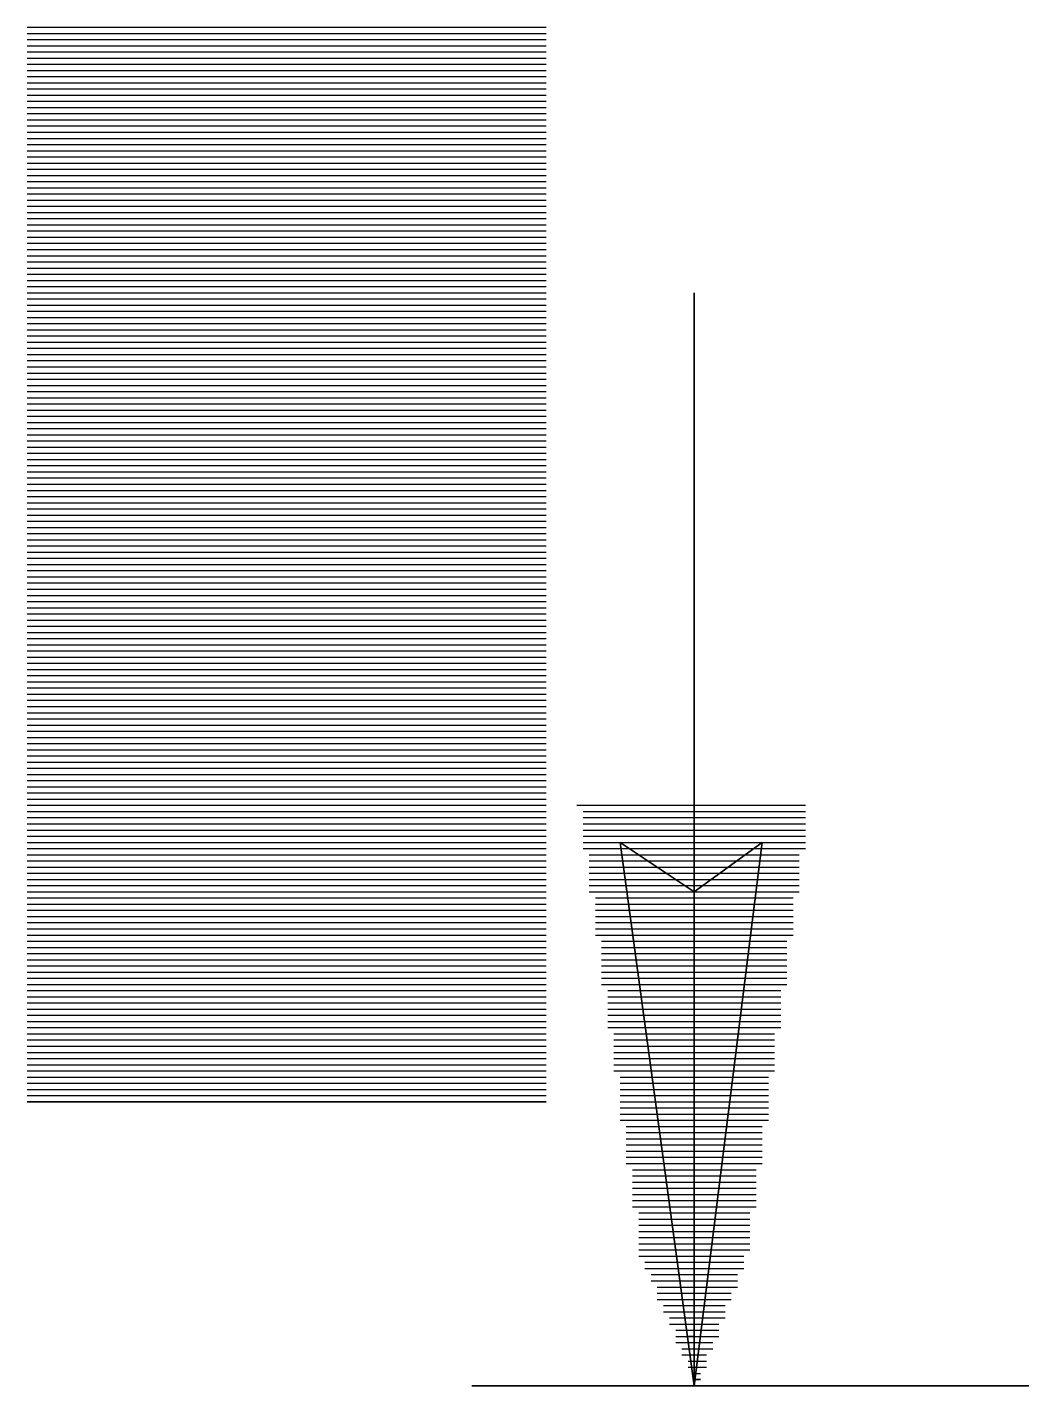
# Model space of a CAD drawing. Extents: x 1 to 210, y 1 to 298.
# Drawn here: x 28.45 to 42.08, y 231.56 to 250.19 of the extents above; entities that cross this region are included whole.
import ezdxf

# ---------------------------------------------------------------- set-up
doc = ezdxf.new("R2010")
doc.units = 0

msp = doc.modelspace()

# ---------------------------------------------------------------- linework, layer by layer
at = {"layer": 'P00104'}
msp.add_lwpolyline([(34.543999, 231.563326), (46.566667, 231.563326), (34.543999, 231.563326)], dxfattribs=at)
at = {"layer": 'P00138'}
msp.add_lwpolyline([(28.448, 250.189994), (35.559998, 250.189994)], dxfattribs=at)
at = {"layer": 'P00139'}
msp.add_lwpolyline([(28.448, 250.105325), (35.559998, 250.105325)], dxfattribs=at)
at = {"layer": 'P00140'}
msp.add_lwpolyline([(28.448, 250.020662), (35.559998, 250.020662)], dxfattribs=at)
at = {"layer": 'P00141'}
msp.add_lwpolyline([(28.448, 249.935993), (35.559998, 249.935993)], dxfattribs=at)
at = {"layer": 'P00142'}
msp.add_lwpolyline([(28.448, 249.851325), (35.559998, 249.851325)], dxfattribs=at)
at = {"layer": 'P00143'}
msp.add_lwpolyline([(28.448, 249.766661), (35.559998, 249.766661)], dxfattribs=at)
at = {"layer": 'P00144'}
msp.add_lwpolyline([(28.448, 249.681993), (35.559998, 249.681993)], dxfattribs=at)
at = {"layer": 'P00145'}
msp.add_lwpolyline([(28.448, 249.597324), (35.559998, 249.597324)], dxfattribs=at)
at = {"layer": 'P00146'}
msp.add_lwpolyline([(28.448, 249.512661), (35.559998, 249.512661)], dxfattribs=at)
at = {"layer": 'P00147'}
msp.add_lwpolyline([(28.448, 249.427992), (35.559998, 249.427992)], dxfattribs=at)
at = {"layer": 'P00148'}
msp.add_lwpolyline([(28.448, 249.343329), (35.559998, 249.343329)], dxfattribs=at)
at = {"layer": 'P00149'}
msp.add_lwpolyline([(28.448, 249.25866), (35.559998, 249.25866)], dxfattribs=at)
at = {"layer": 'P00150'}
msp.add_lwpolyline([(28.448, 249.173992), (35.559998, 249.173992)], dxfattribs=at)
at = {"layer": 'P00151'}
msp.add_lwpolyline([(28.448, 249.089329), (35.559998, 249.089329)], dxfattribs=at)
at = {"layer": 'P00152'}
msp.add_lwpolyline([(28.448, 249.00466), (35.559998, 249.00466)], dxfattribs=at)
at = {"layer": 'P00153'}
msp.add_lwpolyline([(28.448, 248.919991), (35.559998, 248.919991)], dxfattribs=at)
at = {"layer": 'P00154'}
msp.add_lwpolyline([(28.448, 248.835328), (35.559998, 248.835328)], dxfattribs=at)
at = {"layer": 'P00155'}
msp.add_lwpolyline([(28.448, 248.75066), (35.559998, 248.75066)], dxfattribs=at)
at = {"layer": 'P00156'}
msp.add_lwpolyline([(28.448, 248.665991), (35.559998, 248.665991)], dxfattribs=at)
at = {"layer": 'P00157'}
msp.add_lwpolyline([(28.448, 248.581328), (35.559998, 248.581328)], dxfattribs=at)
at = {"layer": 'P00158'}
msp.add_lwpolyline([(28.448, 248.496659), (35.559998, 248.496659)], dxfattribs=at)
at = {"layer": 'P00159'}
msp.add_lwpolyline([(28.448, 248.411996), (35.559998, 248.411996)], dxfattribs=at)
at = {"layer": 'P00160'}
msp.add_lwpolyline([(28.448, 248.327327), (35.559998, 248.327327)], dxfattribs=at)
at = {"layer": 'P00161'}
msp.add_lwpolyline([(28.448, 248.242659), (35.559998, 248.242659)], dxfattribs=at)
at = {"layer": 'P00162'}
msp.add_lwpolyline([(28.448, 248.157995), (35.559998, 248.157995)], dxfattribs=at)
at = {"layer": 'P00163'}
msp.add_lwpolyline([(28.448, 248.073327), (35.559998, 248.073327)], dxfattribs=at)
at = {"layer": 'P00164'}
msp.add_lwpolyline([(28.448, 247.988658), (35.559998, 247.988658)], dxfattribs=at)
at = {"layer": 'P00165'}
msp.add_lwpolyline([(28.448, 247.903995), (35.559998, 247.903995)], dxfattribs=at)
at = {"layer": 'P00166'}
msp.add_lwpolyline([(28.448, 247.819326), (35.559998, 247.819326)], dxfattribs=at)
at = {"layer": 'P00167'}
msp.add_lwpolyline([(28.448, 247.734658), (35.559998, 247.734658)], dxfattribs=at)
at = {"layer": 'P00168'}
msp.add_lwpolyline([(28.448, 247.649995), (35.559998, 247.649995)], dxfattribs=at)
at = {"layer": 'P00169'}
msp.add_lwpolyline([(28.448, 247.565326), (35.559998, 247.565326)], dxfattribs=at)
at = {"layer": 'P00170'}
msp.add_lwpolyline([(28.448, 247.480657), (35.559998, 247.480657)], dxfattribs=at)
at = {"layer": 'P00171'}
msp.add_lwpolyline([(28.448, 247.395994), (35.559998, 247.395994)], dxfattribs=at)
at = {"layer": 'P00172'}
msp.add_lwpolyline([(28.448, 247.311326), (35.559998, 247.311326)], dxfattribs=at)
at = {"layer": 'P00173'}
msp.add_lwpolyline([(28.448, 247.226662), (35.559998, 247.226662)], dxfattribs=at)
at = {"layer": 'P00174'}
msp.add_lwpolyline([(28.448, 247.141994), (35.559998, 247.141994)], dxfattribs=at)
at = {"layer": 'P00175'}
msp.add_lwpolyline([(28.448, 247.057325), (35.559998, 247.057325)], dxfattribs=at)
at = {"layer": 'P00176'}
msp.add_lwpolyline([(28.448, 246.972662), (35.559998, 246.972662)], dxfattribs=at)
at = {"layer": 'P00177'}
msp.add_lwpolyline([(28.448, 246.887993), (35.559998, 246.887993)], dxfattribs=at)
at = {"layer": 'P00178'}
msp.add_lwpolyline([(28.448, 246.803325), (35.559998, 246.803325)], dxfattribs=at)
at = {"layer": 'P00179'}
msp.add_lwpolyline([(28.448, 246.718661), (35.559998, 246.718661)], dxfattribs=at)
at = {"layer": 'P00180'}
msp.add_lwpolyline([(28.448, 246.633993), (35.559998, 246.633993)], dxfattribs=at)
at = {"layer": 'P00181'}
msp.add_lwpolyline([(28.448, 246.549324), (35.559998, 246.549324)], dxfattribs=at)
at = {"layer": 'P00182'}
msp.add_lwpolyline([(28.448, 246.464661), (35.559998, 246.464661)], dxfattribs=at)
at = {"layer": 'P00183'}
msp.add_lwpolyline([(28.448, 246.379992), (35.559998, 246.379992)], dxfattribs=at)
at = {"layer": 'P00184'}
msp.add_lwpolyline([(28.448, 246.295329), (35.559998, 246.295329)], dxfattribs=at)
at = {"layer": 'P00185'}
msp.add_lwpolyline([(28.448, 246.210661), (35.559998, 246.210661)], dxfattribs=at)
at = {"layer": 'P00186'}
msp.add_lwpolyline([(28.448, 246.125992), (35.559998, 246.125992)], dxfattribs=at)
at = {"layer": 'P00187'}
msp.add_lwpolyline([(28.448, 246.041329), (35.559998, 246.041329)], dxfattribs=at)
at = {"layer": 'P00188'}
msp.add_lwpolyline([(28.448, 245.95666), (35.559998, 245.95666)], dxfattribs=at)
at = {"layer": 'P00189'}
msp.add_lwpolyline([(28.448, 245.871992), (35.559998, 245.871992)], dxfattribs=at)
at = {"layer": 'P00190'}
msp.add_lwpolyline([(28.448, 245.787328), (35.559998, 245.787328)], dxfattribs=at)
at = {"layer": 'P00191'}
msp.add_lwpolyline([(28.448, 245.70266), (35.559998, 245.70266)], dxfattribs=at)
at = {"layer": 'P00192'}
msp.add_lwpolyline([(28.448, 245.617991), (35.559998, 245.617991)], dxfattribs=at)
at = {"layer": 'P00193'}
msp.add_lwpolyline([(28.448, 245.533328), (35.559998, 245.533328)], dxfattribs=at)
at = {"layer": 'P00194'}
msp.add_lwpolyline([(28.448, 245.448659), (35.559998, 245.448659)], dxfattribs=at)
at = {"layer": 'P00195'}
msp.add_lwpolyline([(28.448, 245.363991), (35.559998, 245.363991)], dxfattribs=at)
at = {"layer": 'P00196'}
msp.add_lwpolyline([(28.448, 245.279328), (35.559998, 245.279328)], dxfattribs=at)
at = {"layer": 'P00197'}
msp.add_lwpolyline([(28.448, 245.194659), (35.559998, 245.194659)], dxfattribs=at)
at = {"layer": 'P00198'}
msp.add_lwpolyline([(28.448, 245.109996), (35.559998, 245.109996)], dxfattribs=at)
at = {"layer": 'P00199'}
msp.add_lwpolyline([(28.448, 245.025327), (35.559998, 245.025327)], dxfattribs=at)
at = {"layer": 'P00200'}
msp.add_lwpolyline([(28.448, 244.940658), (35.559998, 244.940658)], dxfattribs=at)
at = {"layer": 'P00201'}
msp.add_lwpolyline([(28.448, 244.855995), (35.559998, 244.855995)], dxfattribs=at)
at = {"layer": 'P00202'}
msp.add_lwpolyline([(28.448, 244.771327), (35.559998, 244.771327)], dxfattribs=at)
at = {"layer": 'P00203'}
msp.add_lwpolyline([(28.448, 244.686658), (35.559998, 244.686658)], dxfattribs=at)
at = {"layer": 'P00204'}
msp.add_lwpolyline([(28.448, 244.601995), (35.559998, 244.601995)], dxfattribs=at)
at = {"layer": 'P00205'}
msp.add_lwpolyline([(28.448, 244.517326), (35.559998, 244.517326)], dxfattribs=at)
at = {"layer": 'P00206'}
msp.add_lwpolyline([(28.448, 244.432658), (35.559998, 244.432658)], dxfattribs=at)
at = {"layer": 'P00207'}
msp.add_lwpolyline([(28.448, 244.347994), (35.559998, 244.347994)], dxfattribs=at)
at = {"layer": 'P00208'}
msp.add_lwpolyline([(28.448, 244.263326), (35.559998, 244.263326)], dxfattribs=at)
at = {"layer": 'P00209'}
msp.add_lwpolyline([(28.448, 244.178663), (35.559998, 244.178663)], dxfattribs=at)
at = {"layer": 'P00210'}
msp.add_lwpolyline([(28.448, 244.093994), (35.559998, 244.093994)], dxfattribs=at)
at = {"layer": 'P00211'}
msp.add_lwpolyline([(28.448, 244.009325), (35.559998, 244.009325)], dxfattribs=at)
at = {"layer": 'P00212'}
msp.add_lwpolyline([(28.448, 243.924662), (35.559998, 243.924662)], dxfattribs=at)
at = {"layer": 'P00213'}
msp.add_lwpolyline([(28.448, 243.839994), (35.559998, 243.839994)], dxfattribs=at)
at = {"layer": 'P00214'}
msp.add_lwpolyline([(28.448, 243.755325), (35.559998, 243.755325)], dxfattribs=at)
at = {"layer": 'P00215'}
msp.add_lwpolyline([(28.448, 243.670662), (35.559998, 243.670662)], dxfattribs=at)
at = {"layer": 'P00216'}
msp.add_lwpolyline([(28.448, 243.585993), (35.559998, 243.585993)], dxfattribs=at)
at = {"layer": 'P00217'}
msp.add_lwpolyline([(28.448, 243.501325), (35.559998, 243.501325)], dxfattribs=at)
at = {"layer": 'P00218'}
msp.add_lwpolyline([(28.448, 243.416661), (35.559998, 243.416661)], dxfattribs=at)
at = {"layer": 'P00219'}
msp.add_lwpolyline([(28.448, 243.331993), (35.559998, 243.331993)], dxfattribs=at)
at = {"layer": 'P00220'}
msp.add_lwpolyline([(28.448, 243.247329), (35.559998, 243.247329)], dxfattribs=at)
at = {"layer": 'P00221'}
msp.add_lwpolyline([(28.448, 243.162661), (35.559998, 243.162661)], dxfattribs=at)
at = {"layer": 'P00222'}
msp.add_lwpolyline([(28.448, 243.077992), (35.559998, 243.077992)], dxfattribs=at)
at = {"layer": 'P00223'}
msp.add_lwpolyline([(28.448, 242.993329), (35.559998, 242.993329)], dxfattribs=at)
at = {"layer": 'P00224'}
msp.add_lwpolyline([(28.448, 242.90866), (35.559998, 242.90866)], dxfattribs=at)
at = {"layer": 'P00225'}
msp.add_lwpolyline([(28.448, 242.823992), (35.559998, 242.823992)], dxfattribs=at)
at = {"layer": 'P00226'}
msp.add_lwpolyline([(28.448, 242.739329), (35.559998, 242.739329)], dxfattribs=at)
at = {"layer": 'P00227'}
msp.add_lwpolyline([(28.448, 242.65466), (35.559998, 242.65466)], dxfattribs=at)
at = {"layer": 'P00228'}
msp.add_lwpolyline([(28.448, 242.569991), (35.559998, 242.569991)], dxfattribs=at)
at = {"layer": 'P00229'}
msp.add_lwpolyline([(28.448, 242.485328), (35.559998, 242.485328)], dxfattribs=at)
at = {"layer": 'P00230'}
msp.add_lwpolyline([(28.448, 242.40066), (35.559998, 242.40066)], dxfattribs=at)
at = {"layer": 'P00231'}
msp.add_lwpolyline([(28.448, 242.315991), (35.559998, 242.315991)], dxfattribs=at)
at = {"layer": 'P00232'}
msp.add_lwpolyline([(28.448, 242.231328), (35.559998, 242.231328)], dxfattribs=at)
at = {"layer": 'P00233'}
msp.add_lwpolyline([(28.448, 242.146659), (35.559998, 242.146659)], dxfattribs=at)
at = {"layer": 'P00234'}
msp.add_lwpolyline([(28.448, 242.061996), (35.559998, 242.061996)], dxfattribs=at)
at = {"layer": 'P00235'}
msp.add_lwpolyline([(28.448, 241.977327), (35.559998, 241.977327)], dxfattribs=at)
at = {"layer": 'P00236'}
msp.add_lwpolyline([(28.448, 241.892659), (35.559998, 241.892659)], dxfattribs=at)
at = {"layer": 'P00237'}
msp.add_lwpolyline([(28.448, 241.807995), (35.559998, 241.807995)], dxfattribs=at)
at = {"layer": 'P00238'}
msp.add_lwpolyline([(28.448, 241.723327), (35.559998, 241.723327)], dxfattribs=at)
at = {"layer": 'P00239'}
msp.add_lwpolyline([(28.448, 241.638658), (35.559998, 241.638658)], dxfattribs=at)
at = {"layer": 'P00240'}
msp.add_lwpolyline([(28.448, 241.553995), (35.559998, 241.553995)], dxfattribs=at)
at = {"layer": 'P00241'}
msp.add_lwpolyline([(28.448, 241.469326), (35.559998, 241.469326)], dxfattribs=at)
at = {"layer": 'P00242'}
msp.add_lwpolyline([(28.448, 241.384658), (35.559998, 241.384658)], dxfattribs=at)
at = {"layer": 'P00243'}
msp.add_lwpolyline([(28.448, 241.299995), (35.559998, 241.299995)], dxfattribs=at)
at = {"layer": 'P00244'}
msp.add_lwpolyline([(28.448, 241.215326), (35.559998, 241.215326)], dxfattribs=at)
at = {"layer": 'P00245'}
msp.add_lwpolyline([(28.448, 241.130663), (35.559998, 241.130663)], dxfattribs=at)
at = {"layer": 'P00246'}
msp.add_lwpolyline([(28.448, 241.045994), (35.559998, 241.045994)], dxfattribs=at)
at = {"layer": 'P00247'}
msp.add_lwpolyline([(28.448, 240.961326), (35.559998, 240.961326)], dxfattribs=at)
at = {"layer": 'P00248'}
msp.add_lwpolyline([(28.448, 240.876662), (35.559998, 240.876662)], dxfattribs=at)
at = {"layer": 'P00249'}
msp.add_lwpolyline([(28.448, 240.791994), (35.559998, 240.791994)], dxfattribs=at)
at = {"layer": 'P00250'}
msp.add_lwpolyline([(28.448, 240.707325), (35.559998, 240.707325)], dxfattribs=at)
at = {"layer": 'P00251'}
msp.add_lwpolyline([(28.448, 240.622662), (35.559998, 240.622662)], dxfattribs=at)
at = {"layer": 'P00252'}
msp.add_lwpolyline([(28.448, 240.537993), (35.559998, 240.537993)], dxfattribs=at)
at = {"layer": 'P00253'}
msp.add_lwpolyline([(28.448, 240.453325), (35.559998, 240.453325)], dxfattribs=at)
at = {"layer": 'P00254'}
msp.add_lwpolyline([(28.448, 240.368661), (35.559998, 240.368661)], dxfattribs=at)
at = {"layer": 'P00255'}
msp.add_lwpolyline([(28.448, 240.283993), (35.559998, 240.283993)], dxfattribs=at)
at = {"layer": 'P00256'}
msp.add_lwpolyline([(28.448, 240.199324), (35.559998, 240.199324)], dxfattribs=at)
at = {"layer": 'P00257'}
msp.add_lwpolyline([(28.448, 240.114661), (35.559998, 240.114661)], dxfattribs=at)
at = {"layer": 'P00258'}
msp.add_lwpolyline([(28.448, 240.029992), (35.559998, 240.029992)], dxfattribs=at)
at = {"layer": 'P00259'}
msp.add_lwpolyline([(28.448, 239.945329), (35.559998, 239.945329)], dxfattribs=at)
at = {"layer": 'P00260'}
msp.add_lwpolyline([(28.448, 239.860661), (35.559998, 239.860661)], dxfattribs=at)
at = {"layer": 'P00261'}
msp.add_lwpolyline([(28.448, 239.775992), (35.559998, 239.775992)], dxfattribs=at)
at = {"layer": 'P00262'}
msp.add_lwpolyline([(28.448, 239.691329), (35.559998, 239.691329)], dxfattribs=at)
at = {"layer": 'P00263'}
msp.add_lwpolyline([(28.448, 239.60666), (35.559998, 239.60666)], dxfattribs=at)
at = {"layer": 'P00264'}
msp.add_lwpolyline([(28.448, 239.521992), (35.559998, 239.521992)], dxfattribs=at)
at = {"layer": 'P00265'}
msp.add_lwpolyline([(28.448, 239.437328), (35.559998, 239.437328)], dxfattribs=at)
at = {"layer": 'P00266'}
msp.add_lwpolyline([(28.448, 239.35266), (35.559998, 239.35266)], dxfattribs=at)
at = {"layer": 'P00267'}
msp.add_lwpolyline([(28.448, 239.267991), (35.559998, 239.267991)], dxfattribs=at)
at = {"layer": 'P00268'}
msp.add_lwpolyline([(28.448, 239.183328), (35.559998, 239.183328)], dxfattribs=at)
at = {"layer": 'P00269'}
msp.add_lwpolyline([(28.448, 239.098659), (35.559998, 239.098659)], dxfattribs=at)
at = {"layer": 'P00270'}
msp.add_lwpolyline([(28.448, 239.013996), (35.559998, 239.013996)], dxfattribs=at)
at = {"layer": 'P00271'}
msp.add_lwpolyline([(28.448, 238.929328), (35.559998, 238.929328)], dxfattribs=at)
at = {"layer": 'P00272'}
msp.add_lwpolyline([(28.448, 238.844659), (35.559998, 238.844659)], dxfattribs=at)
at = {"layer": 'P00273'}
msp.add_lwpolyline([(28.448, 238.759996), (35.559998, 238.759996)], dxfattribs=at)
at = {"layer": 'P00274'}
msp.add_lwpolyline([(28.448, 238.675327), (35.559998, 238.675327)], dxfattribs=at)
at = {"layer": 'P00275'}
msp.add_lwpolyline([(28.448, 238.590658), (35.559998, 238.590658)], dxfattribs=at)
at = {"layer": 'P00276'}
msp.add_lwpolyline([(28.448, 238.505995), (35.559998, 238.505995)], dxfattribs=at)
at = {"layer": 'P00277'}
msp.add_lwpolyline([(28.448, 238.421327), (35.559998, 238.421327)], dxfattribs=at)
at = {"layer": 'P00278'}
msp.add_lwpolyline([(28.448, 238.336658), (35.559998, 238.336658)], dxfattribs=at)
at = {"layer": 'P00279'}
msp.add_lwpolyline([(28.448, 238.251995), (35.559998, 238.251995)], dxfattribs=at)
at = {"layer": 'P00280'}
msp.add_lwpolyline([(28.448, 238.167326), (35.559998, 238.167326)], dxfattribs=at)
at = {"layer": 'P00281'}
msp.add_lwpolyline([(28.448, 238.082658), (35.559998, 238.082658)], dxfattribs=at)
at = {"layer": 'P00282'}
msp.add_lwpolyline([(28.448, 237.997994), (35.559998, 237.997994)], dxfattribs=at)
at = {"layer": 'P00283'}
msp.add_lwpolyline([(28.448, 237.913326), (35.559998, 237.913326)], dxfattribs=at)
at = {"layer": 'P00284'}
msp.add_lwpolyline([(28.448, 237.828663), (35.559998, 237.828663)], dxfattribs=at)
at = {"layer": 'P00285'}
msp.add_lwpolyline([(28.448, 237.743994), (35.559998, 237.743994)], dxfattribs=at)
at = {"layer": 'P00286'}
msp.add_lwpolyline([(28.448, 237.659325), (35.559998, 237.659325)], dxfattribs=at)
at = {"layer": 'P00287'}
msp.add_lwpolyline([(28.448, 237.574662), (35.559998, 237.574662)], dxfattribs=at)
at = {"layer": 'P00288'}
msp.add_lwpolyline([(28.448, 237.489994), (35.559998, 237.489994)], dxfattribs=at)
at = {"layer": 'P00289'}
msp.add_lwpolyline([(28.448, 237.405325), (35.559998, 237.405325)], dxfattribs=at)
at = {"layer": 'P00290'}
msp.add_lwpolyline([(28.448, 237.320662), (35.559998, 237.320662)], dxfattribs=at)
at = {"layer": 'P00291'}
msp.add_lwpolyline([(28.448, 237.235993), (35.559998, 237.235993)], dxfattribs=at)
at = {"layer": 'P00292'}
msp.add_lwpolyline([(28.448, 237.151325), (35.559998, 237.151325)], dxfattribs=at)
at = {"layer": 'P00293'}
msp.add_lwpolyline([(28.448, 237.066661), (35.559998, 237.066661)], dxfattribs=at)
at = {"layer": 'P00294'}
msp.add_lwpolyline([(28.448, 236.981993), (35.559998, 236.981993)], dxfattribs=at)
at = {"layer": 'P00295'}
msp.add_lwpolyline([(28.448, 236.897329), (35.559998, 236.897329)], dxfattribs=at)
at = {"layer": 'P00296'}
msp.add_lwpolyline([(28.448, 236.812661), (35.559998, 236.812661)], dxfattribs=at)
at = {"layer": 'P00297'}
msp.add_lwpolyline([(28.448, 236.727992), (35.559998, 236.727992)], dxfattribs=at)
at = {"layer": 'P00298'}
msp.add_lwpolyline([(28.448, 236.643329), (35.559998, 236.643329)], dxfattribs=at)
at = {"layer": 'P00299'}
msp.add_lwpolyline([(28.448, 236.55866), (35.559998, 236.55866)], dxfattribs=at)
at = {"layer": 'P00300'}
msp.add_lwpolyline([(28.448, 236.473992), (35.559998, 236.473992)], dxfattribs=at)
at = {"layer": 'P00301'}
msp.add_lwpolyline([(28.448, 236.389329), (35.559998, 236.389329)], dxfattribs=at)
at = {"layer": 'P00302'}
msp.add_lwpolyline([(28.448, 236.30466), (35.559998, 236.30466)], dxfattribs=at)
at = {"layer": 'P00303'}
msp.add_lwpolyline([(28.448, 236.219991), (35.559998, 236.219991)], dxfattribs=at)
at = {"layer": 'P00304'}
msp.add_lwpolyline([(28.448, 236.135328), (35.559998, 236.135328)], dxfattribs=at)
at = {"layer": 'P00305'}
msp.add_lwpolyline([(28.448, 236.05066), (35.559998, 236.05066)], dxfattribs=at)
at = {"layer": 'P00306'}
msp.add_lwpolyline([(28.448, 235.965991), (35.559998, 235.965991)], dxfattribs=at)
at = {"layer": 'P00307'}
msp.add_lwpolyline([(28.448, 235.881328), (35.559998, 235.881328)], dxfattribs=at)
at = {"layer": 'P00308'}
msp.add_lwpolyline([(28.448, 235.796659), (35.559998, 235.796659)], dxfattribs=at)
at = {"layer": 'P00309'}
msp.add_lwpolyline([(28.448, 235.711996), (35.559998, 235.711996)], dxfattribs=at)
at = {"layer": 'P00310'}
msp.add_lwpolyline([(28.448, 235.627327), (35.559998, 235.627327)], dxfattribs=at)
at = {"layer": 'P00311'}
msp.add_lwpolyline([(28.448, 235.542659), (35.559998, 235.542659)], dxfattribs=at)
at = {"layer": 'P00312'}
msp.add_lwpolyline([(28.448, 235.457995), (35.559998, 235.457995), (28.448, 235.457995)], dxfattribs=at)
at = {"layer": 'P00488'}
msp.add_lwpolyline([(35.983333, 239.521992), (39.115999, 239.521992)], dxfattribs=at)
at = {"layer": 'P00489'}
msp.add_lwpolyline([(36.067999, 239.437328), (39.115999, 239.437328)], dxfattribs=at)
at = {"layer": 'P00490'}
msp.add_lwpolyline([(36.067999, 239.35266), (39.115999, 239.35266)], dxfattribs=at)
at = {"layer": 'P00491'}
msp.add_lwpolyline([(36.067999, 239.267991), (39.115999, 239.267991)], dxfattribs=at)
at = {"layer": 'P00492'}
msp.add_lwpolyline([(36.067999, 239.183328), (39.115999, 239.183328)], dxfattribs=at)
at = {"layer": 'P00493'}
msp.add_lwpolyline([(36.067999, 239.098659), (39.115999, 239.098659)], dxfattribs=at)
at = {"layer": 'P00494'}
msp.add_lwpolyline([(36.067999, 239.013996), (39.115999, 239.013996)], dxfattribs=at)
at = {"layer": 'P00495'}
msp.add_lwpolyline([(36.067999, 238.929328), (39.115999, 238.929328)], dxfattribs=at)
at = {"layer": 'P00496'}
msp.add_lwpolyline([(36.152665, 238.844659), (39.031333, 238.844659)], dxfattribs=at)
at = {"layer": 'P00497'}
msp.add_lwpolyline([(36.152665, 238.759996), (39.031333, 238.759996)], dxfattribs=at)
at = {"layer": 'P00498'}
msp.add_lwpolyline([(36.152665, 238.675327), (39.031333, 238.675327)], dxfattribs=at)
at = {"layer": 'P00499'}
msp.add_lwpolyline([(36.152665, 238.590658), (39.031333, 238.590658)], dxfattribs=at)
at = {"layer": 'P00500'}
msp.add_lwpolyline([(36.152665, 238.505995), (39.031333, 238.505995)], dxfattribs=at)
at = {"layer": 'P00501'}
msp.add_lwpolyline([(36.152665, 238.421327), (39.031333, 238.421327)], dxfattribs=at)
at = {"layer": 'P00502'}
msp.add_lwpolyline([(36.152665, 238.336658), (39.031333, 238.336658)], dxfattribs=at)
at = {"layer": 'P00503'}
msp.add_lwpolyline([(36.237334, 238.251995), (38.946665, 238.251995)], dxfattribs=at)
at = {"layer": 'P00504'}
msp.add_lwpolyline([(36.237334, 238.167326), (38.946665, 238.167326)], dxfattribs=at)
at = {"layer": 'P00505'}
msp.add_lwpolyline([(36.237334, 238.082658), (38.946665, 238.082658)], dxfattribs=at)
at = {"layer": 'P00506'}
msp.add_lwpolyline([(36.237334, 237.997994), (38.946665, 237.997994)], dxfattribs=at)
at = {"layer": 'P00507'}
msp.add_lwpolyline([(36.237334, 237.913326), (38.946665, 237.913326)], dxfattribs=at)
at = {"layer": 'P00508'}
msp.add_lwpolyline([(36.237334, 237.828663), (38.946665, 237.828663)], dxfattribs=at)
at = {"layer": 'P00509'}
msp.add_lwpolyline([(36.237334, 237.743994), (38.946665, 237.743994)], dxfattribs=at)
at = {"layer": 'P00510'}
msp.add_lwpolyline([(36.322, 237.659325), (38.861999, 237.659325)], dxfattribs=at)
at = {"layer": 'P00511'}
msp.add_lwpolyline([(36.322, 237.574662), (38.861999, 237.574662)], dxfattribs=at)
at = {"layer": 'P00512'}
msp.add_lwpolyline([(36.322, 237.489994), (38.861999, 237.489994)], dxfattribs=at)
at = {"layer": 'P00513'}
msp.add_lwpolyline([(36.322, 237.405325), (38.861999, 237.405325)], dxfattribs=at)
at = {"layer": 'P00514'}
msp.add_lwpolyline([(36.322, 237.320662), (38.861999, 237.320662)], dxfattribs=at)
at = {"layer": 'P00515'}
msp.add_lwpolyline([(36.322, 237.235993), (38.861999, 237.235993)], dxfattribs=at)
at = {"layer": 'P00516'}
msp.add_lwpolyline([(36.322, 237.151325), (38.861999, 237.151325)], dxfattribs=at)
at = {"layer": 'P00517'}
msp.add_lwpolyline([(36.322, 237.066661), (38.861999, 237.066661)], dxfattribs=at)
at = {"layer": 'P00518'}
msp.add_lwpolyline([(36.406666, 236.981993), (38.777333, 236.981993)], dxfattribs=at)
at = {"layer": 'P00519'}
msp.add_lwpolyline([(36.406666, 236.897329), (38.777333, 236.897329)], dxfattribs=at)
at = {"layer": 'P00520'}
msp.add_lwpolyline([(36.406666, 236.812661), (38.777333, 236.812661)], dxfattribs=at)
at = {"layer": 'P00521'}
msp.add_lwpolyline([(36.406666, 236.727992), (38.777333, 236.727992)], dxfattribs=at)
at = {"layer": 'P00522'}
msp.add_lwpolyline([(36.406666, 236.643329), (38.777333, 236.643329)], dxfattribs=at)
at = {"layer": 'P00523'}
msp.add_lwpolyline([(36.406666, 236.55866), (38.777333, 236.55866)], dxfattribs=at)
at = {"layer": 'P00524'}
msp.add_lwpolyline([(36.406666, 236.473992), (38.777333, 236.473992)], dxfattribs=at)
at = {"layer": 'P00525'}
msp.add_lwpolyline([(36.491332, 236.389329), (38.692667, 236.389329)], dxfattribs=at)
at = {"layer": 'P00526'}
msp.add_lwpolyline([(36.491332, 236.30466), (38.692667, 236.30466)], dxfattribs=at)
at = {"layer": 'P00527'}
msp.add_lwpolyline([(36.491332, 236.219991), (38.692667, 236.219991)], dxfattribs=at)
at = {"layer": 'P00528'}
msp.add_lwpolyline([(36.491332, 236.135328), (38.692667, 236.135328)], dxfattribs=at)
at = {"layer": 'P00529'}
msp.add_lwpolyline([(36.491332, 236.05066), (38.692667, 236.05066)], dxfattribs=at)
at = {"layer": 'P00530'}
msp.add_lwpolyline([(36.491332, 235.965991), (38.692667, 235.965991)], dxfattribs=at)
at = {"layer": 'P00531'}
msp.add_lwpolyline([(36.491332, 235.881328), (38.692667, 235.881328)], dxfattribs=at)
at = {"layer": 'P00532'}
msp.add_lwpolyline([(36.576, 235.796659), (38.607998, 235.796659)], dxfattribs=at)
at = {"layer": 'P00533'}
msp.add_lwpolyline([(36.576, 235.711996), (38.607998, 235.711996)], dxfattribs=at)
at = {"layer": 'P00534'}
msp.add_lwpolyline([(36.576, 235.627327), (38.607998, 235.627327)], dxfattribs=at)
at = {"layer": 'P00535'}
msp.add_lwpolyline([(36.576, 235.542659), (38.607998, 235.542659)], dxfattribs=at)
at = {"layer": 'P00536'}
msp.add_lwpolyline([(36.576, 235.457995), (38.607998, 235.457995)], dxfattribs=at)
at = {"layer": 'P00537'}
msp.add_lwpolyline([(36.576, 235.373327), (38.607998, 235.373327)], dxfattribs=at)
at = {"layer": 'P00538'}
msp.add_lwpolyline([(36.576, 235.288658), (38.607998, 235.288658)], dxfattribs=at)
at = {"layer": 'P00539'}
msp.add_lwpolyline([(36.576, 235.203995), (38.607998, 235.203995)], dxfattribs=at)
at = {"layer": 'P00540'}
msp.add_lwpolyline([(36.660666, 235.119326), (38.523332, 235.119326)], dxfattribs=at)
at = {"layer": 'P00541'}
msp.add_lwpolyline([(36.660666, 235.034658), (38.523332, 235.034658)], dxfattribs=at)
at = {"layer": 'P00542'}
msp.add_lwpolyline([(36.660666, 234.949995), (38.523332, 234.949995)], dxfattribs=at)
at = {"layer": 'P00543'}
msp.add_lwpolyline([(36.660666, 234.865326), (38.523332, 234.865326)], dxfattribs=at)
at = {"layer": 'P00544'}
msp.add_lwpolyline([(36.660666, 234.780663), (38.523332, 234.780663)], dxfattribs=at)
at = {"layer": 'P00545'}
msp.add_lwpolyline([(36.660666, 234.695994), (38.523332, 234.695994)], dxfattribs=at)
at = {"layer": 'P00546'}
msp.add_lwpolyline([(36.660666, 234.611326), (38.523332, 234.611326)], dxfattribs=at)
at = {"layer": 'P00547'}
msp.add_lwpolyline([(36.745332, 234.526662), (38.438666, 234.526662)], dxfattribs=at)
at = {"layer": 'P00548'}
msp.add_lwpolyline([(36.745332, 234.441994), (38.438666, 234.441994)], dxfattribs=at)
at = {"layer": 'P00549'}
msp.add_lwpolyline([(36.745332, 234.357325), (38.438666, 234.357325)], dxfattribs=at)
at = {"layer": 'P00550'}
msp.add_lwpolyline([(36.745332, 234.272662), (38.438666, 234.272662)], dxfattribs=at)
at = {"layer": 'P00551'}
msp.add_lwpolyline([(36.745332, 234.187993), (38.438666, 234.187993)], dxfattribs=at)
at = {"layer": 'P00552'}
msp.add_lwpolyline([(36.745332, 234.103325), (38.438666, 234.103325)], dxfattribs=at)
at = {"layer": 'P00553'}
msp.add_lwpolyline([(36.745332, 234.018661), (38.438666, 234.018661)], dxfattribs=at)
at = {"layer": 'P00554'}
msp.add_lwpolyline([(36.829998, 233.933993), (38.354, 233.933993)], dxfattribs=at)
at = {"layer": 'P00555'}
msp.add_lwpolyline([(36.829998, 233.84933), (38.354, 233.84933)], dxfattribs=at)
at = {"layer": 'P00556'}
msp.add_lwpolyline([(36.829998, 233.764661), (38.354, 233.764661)], dxfattribs=at)
at = {"layer": 'P00557'}
msp.add_lwpolyline([(36.829998, 233.679992), (38.354, 233.679992)], dxfattribs=at)
at = {"layer": 'P00558'}
msp.add_lwpolyline([(36.829998, 233.595329), (38.354, 233.595329)], dxfattribs=at)
at = {"layer": 'P00559'}
msp.add_lwpolyline([(36.829998, 233.510661), (38.354, 233.510661)], dxfattribs=at)
at = {"layer": 'P00560'}
msp.add_lwpolyline([(36.829998, 233.425992), (38.354, 233.425992)], dxfattribs=at)
at = {"layer": 'P00561'}
msp.add_lwpolyline([(36.829998, 233.341329), (38.269332, 233.341329)], dxfattribs=at)
at = {"layer": 'P00562'}
msp.add_lwpolyline([(36.914666, 233.25666), (38.269332, 233.25666)], dxfattribs=at)
at = {"layer": 'P00563'}
msp.add_lwpolyline([(36.914666, 233.171992), (38.269332, 233.171992)], dxfattribs=at)
at = {"layer": 'P00564'}
msp.add_lwpolyline([(36.999332, 233.087328), (38.184666, 233.087328)], dxfattribs=at)
at = {"layer": 'P00565'}
msp.add_lwpolyline([(36.999332, 233.00266), (38.184666, 233.00266)], dxfattribs=at)
at = {"layer": 'P00566'}
msp.add_lwpolyline([(37.083998, 232.917991), (38.184666, 232.917991)], dxfattribs=at)
at = {"layer": 'P00567'}
msp.add_lwpolyline([(37.083998, 232.833328), (38.1, 232.833328)], dxfattribs=at)
at = {"layer": 'P00568'}
msp.add_lwpolyline([(37.083998, 232.748659), (38.1, 232.748659)], dxfattribs=at)
at = {"layer": 'P00569'}
msp.add_lwpolyline([(37.168667, 232.663996), (38.015331, 232.663996)], dxfattribs=at)
at = {"layer": 'P00570'}
msp.add_lwpolyline([(37.168667, 232.579328), (38.015331, 232.579328)], dxfattribs=at)
at = {"layer": 'P00571'}
msp.add_lwpolyline([(37.253333, 232.494659), (38.015331, 232.494659)], dxfattribs=at)
at = {"layer": 'P00572'}
msp.add_lwpolyline([(37.253333, 232.409996), (37.930665, 232.409996)], dxfattribs=at)
at = {"layer": 'P00573'}
msp.add_lwpolyline([(37.337999, 232.325327), (37.930665, 232.325327)], dxfattribs=at)
at = {"layer": 'P00574'}
msp.add_lwpolyline([(37.337999, 232.240658), (37.930665, 232.240658)], dxfattribs=at)
at = {"layer": 'P00575'}
msp.add_lwpolyline([(37.337999, 232.155995), (37.846, 232.155995)], dxfattribs=at)
at = {"layer": 'P00576'}
msp.add_lwpolyline([(37.422665, 232.071327), (37.846, 232.071327)], dxfattribs=at)
at = {"layer": 'P00577'}
msp.add_lwpolyline([(37.422665, 231.986658), (37.761334, 231.986658)], dxfattribs=at)
at = {"layer": 'P00578'}
msp.add_lwpolyline([(37.507333, 231.901995), (37.761334, 231.901995)], dxfattribs=at)
at = {"layer": 'P00579'}
msp.add_lwpolyline([(37.507333, 231.817326), (37.761334, 231.817326)], dxfattribs=at)
at = {"layer": 'P00580'}
msp.add_lwpolyline([(37.591999, 231.732663), (37.676665, 231.732663)], dxfattribs=at)
at = {"layer": 'P00581'}
msp.add_lwpolyline([(37.591999, 231.647994), (37.676665, 231.647994), (37.591999, 231.647994)], dxfattribs=at)
at = {"layer": 'P00582'}
msp.add_lwpolyline([(37.591999, 231.563326), (36.576, 239.013996), (37.591999, 231.563326)], dxfattribs=at)
at = {"layer": 'P00583'}
msp.add_lwpolyline([(36.576, 239.013996), (37.591999, 238.336658), (36.576, 239.013996)], dxfattribs=at)
at = {"layer": 'P00584'}
msp.add_lwpolyline([(37.591999, 238.336658), (38.523332, 239.013996), (37.591999, 238.336658)], dxfattribs=at)
at = {"layer": 'P00585'}
msp.add_lwpolyline([(38.523332, 239.013996), (37.591999, 231.563326), (38.523332, 239.013996)], dxfattribs=at)
at = {"layer": 'P00586'}
msp.add_lwpolyline([(36.660666, 238.929328), (36.745332, 238.929328)], dxfattribs=at)
at = {"layer": 'P00587'}
msp.add_lwpolyline([(36.660666, 238.844659), (36.829998, 238.844659)], dxfattribs=at)
at = {"layer": 'P00588'}
msp.add_lwpolyline([(36.660666, 238.759996), (36.999332, 238.759996)], dxfattribs=at)
at = {"layer": 'P00589'}
msp.add_lwpolyline([(36.660666, 238.675327), (37.083998, 238.675327)], dxfattribs=at)
at = {"layer": 'P00590'}
msp.add_lwpolyline([(36.660666, 238.590658), (37.253333, 238.590658)], dxfattribs=at)
at = {"layer": 'P00591'}
msp.add_lwpolyline([(36.660666, 238.505995), (37.337999, 238.505995)], dxfattribs=at)
at = {"layer": 'P00592'}
msp.add_lwpolyline([(36.660666, 238.421327), (37.507333, 238.421327)], dxfattribs=at)
at = {"layer": 'P00593'}
msp.add_lwpolyline([(36.745332, 238.336658), (37.591999, 238.336658)], dxfattribs=at)
at = {"layer": 'P00594'}
msp.add_lwpolyline([(36.745332, 238.251995), (37.591999, 238.251995)], dxfattribs=at)
at = {"layer": 'P00595'}
msp.add_lwpolyline([(36.745332, 238.167326), (37.591999, 238.167326)], dxfattribs=at)
at = {"layer": 'P00596'}
msp.add_lwpolyline([(36.745332, 238.082658), (37.591999, 238.082658)], dxfattribs=at)
at = {"layer": 'P00597'}
msp.add_lwpolyline([(36.745332, 237.997994), (37.591999, 237.997994)], dxfattribs=at)
at = {"layer": 'P00598'}
msp.add_lwpolyline([(36.745332, 237.913326), (37.591999, 237.913326)], dxfattribs=at)
at = {"layer": 'P00599'}
msp.add_lwpolyline([(36.745332, 237.828663), (37.591999, 237.828663)], dxfattribs=at)
at = {"layer": 'P00600'}
msp.add_lwpolyline([(36.829998, 237.743994), (37.591999, 237.743994)], dxfattribs=at)
at = {"layer": 'P00601'}
msp.add_lwpolyline([(36.829998, 237.659325), (37.591999, 237.659325)], dxfattribs=at)
at = {"layer": 'P00602'}
msp.add_lwpolyline([(36.829998, 237.574662), (37.591999, 237.574662)], dxfattribs=at)
at = {"layer": 'P00603'}
msp.add_lwpolyline([(36.829998, 237.489994), (37.591999, 237.489994)], dxfattribs=at)
at = {"layer": 'P00604'}
msp.add_lwpolyline([(36.829998, 237.405325), (37.591999, 237.405325)], dxfattribs=at)
at = {"layer": 'P00605'}
msp.add_lwpolyline([(36.829998, 237.320662), (37.591999, 237.320662)], dxfattribs=at)
at = {"layer": 'P00606'}
msp.add_lwpolyline([(36.829998, 237.235993), (37.591999, 237.235993)], dxfattribs=at)
at = {"layer": 'P00607'}
msp.add_lwpolyline([(36.829998, 237.151325), (37.591999, 237.151325)], dxfattribs=at)
at = {"layer": 'P00608'}
msp.add_lwpolyline([(36.914666, 237.066661), (37.591999, 237.066661)], dxfattribs=at)
at = {"layer": 'P00609'}
msp.add_lwpolyline([(36.914666, 236.981993), (37.591999, 236.981993)], dxfattribs=at)
at = {"layer": 'P00610'}
msp.add_lwpolyline([(36.914666, 236.897329), (37.591999, 236.897329)], dxfattribs=at)
at = {"layer": 'P00611'}
msp.add_lwpolyline([(36.914666, 236.812661), (37.591999, 236.812661)], dxfattribs=at)
at = {"layer": 'P00612'}
msp.add_lwpolyline([(36.914666, 236.727992), (37.591999, 236.727992)], dxfattribs=at)
at = {"layer": 'P00613'}
msp.add_lwpolyline([(36.914666, 236.643329), (37.591999, 236.643329)], dxfattribs=at)
at = {"layer": 'P00614'}
msp.add_lwpolyline([(36.914666, 236.55866), (37.591999, 236.55866)], dxfattribs=at)
at = {"layer": 'P00615'}
msp.add_lwpolyline([(36.999332, 236.473992), (37.591999, 236.473992)], dxfattribs=at)
at = {"layer": 'P00616'}
msp.add_lwpolyline([(36.999332, 236.389329), (37.591999, 236.389329)], dxfattribs=at)
at = {"layer": 'P00617'}
msp.add_lwpolyline([(36.999332, 236.30466), (37.591999, 236.30466)], dxfattribs=at)
at = {"layer": 'P00618'}
msp.add_lwpolyline([(36.999332, 236.219991), (37.591999, 236.219991)], dxfattribs=at)
at = {"layer": 'P00619'}
msp.add_lwpolyline([(36.999332, 236.135328), (37.591999, 236.135328)], dxfattribs=at)
at = {"layer": 'P00620'}
msp.add_lwpolyline([(36.999332, 236.05066), (37.591999, 236.05066)], dxfattribs=at)
at = {"layer": 'P00621'}
msp.add_lwpolyline([(36.999332, 235.965991), (37.591999, 235.965991)], dxfattribs=at)
at = {"layer": 'P00622'}
msp.add_lwpolyline([(37.083998, 235.881328), (37.591999, 235.881328)], dxfattribs=at)
at = {"layer": 'P00623'}
msp.add_lwpolyline([(37.083998, 235.796659), (37.591999, 235.796659)], dxfattribs=at)
at = {"layer": 'P00624'}
msp.add_lwpolyline([(37.083998, 235.711996), (37.591999, 235.711996)], dxfattribs=at)
at = {"layer": 'P00625'}
msp.add_lwpolyline([(37.083998, 235.627327), (37.591999, 235.627327)], dxfattribs=at)
at = {"layer": 'P00626'}
msp.add_lwpolyline([(37.083998, 235.542659), (37.591999, 235.542659)], dxfattribs=at)
at = {"layer": 'P00627'}
msp.add_lwpolyline([(37.083998, 235.457995), (37.591999, 235.457995)], dxfattribs=at)
at = {"layer": 'P00628'}
msp.add_lwpolyline([(37.083998, 235.373327), (37.591999, 235.373327)], dxfattribs=at)
at = {"layer": 'P00629'}
msp.add_lwpolyline([(37.083998, 235.288658), (37.591999, 235.288658)], dxfattribs=at)
at = {"layer": 'P00630'}
msp.add_lwpolyline([(37.168667, 235.203995), (37.591999, 235.203995)], dxfattribs=at)
at = {"layer": 'P00631'}
msp.add_lwpolyline([(37.168667, 235.119326), (37.591999, 235.119326)], dxfattribs=at)
at = {"layer": 'P00632'}
msp.add_lwpolyline([(37.168667, 235.034658), (37.591999, 235.034658)], dxfattribs=at)
at = {"layer": 'P00633'}
msp.add_lwpolyline([(37.168667, 234.949995), (37.591999, 234.949995)], dxfattribs=at)
at = {"layer": 'P00634'}
msp.add_lwpolyline([(37.168667, 234.865326), (37.591999, 234.865326)], dxfattribs=at)
at = {"layer": 'P00635'}
msp.add_lwpolyline([(37.168667, 234.780663), (37.591999, 234.780663)], dxfattribs=at)
at = {"layer": 'P00636'}
msp.add_lwpolyline([(37.168667, 234.695994), (37.591999, 234.695994)], dxfattribs=at)
at = {"layer": 'P00637'}
msp.add_lwpolyline([(37.253333, 234.611326), (37.591999, 234.611326)], dxfattribs=at)
at = {"layer": 'P00638'}
msp.add_lwpolyline([(37.253333, 234.526662), (37.591999, 234.526662)], dxfattribs=at)
at = {"layer": 'P00639'}
msp.add_lwpolyline([(37.253333, 234.441994), (37.591999, 234.441994)], dxfattribs=at)
at = {"layer": 'P00640'}
msp.add_lwpolyline([(37.253333, 234.357325), (37.591999, 234.357325)], dxfattribs=at)
at = {"layer": 'P00641'}
msp.add_lwpolyline([(37.253333, 234.272662), (37.591999, 234.272662)], dxfattribs=at)
at = {"layer": 'P00642'}
msp.add_lwpolyline([(37.253333, 234.187993), (37.591999, 234.187993)], dxfattribs=at)
at = {"layer": 'P00643'}
msp.add_lwpolyline([(37.253333, 234.103325), (37.591999, 234.103325)], dxfattribs=at)
at = {"layer": 'P00644'}
msp.add_lwpolyline([(37.337999, 234.018661), (37.591999, 234.018661)], dxfattribs=at)
at = {"layer": 'P00645'}
msp.add_lwpolyline([(37.337999, 233.933993), (37.591999, 233.933993)], dxfattribs=at)
at = {"layer": 'P00646'}
msp.add_lwpolyline([(37.337999, 233.84933), (37.591999, 233.84933)], dxfattribs=at)
at = {"layer": 'P00647'}
msp.add_lwpolyline([(37.337999, 233.764661), (37.591999, 233.764661)], dxfattribs=at)
at = {"layer": 'P00648'}
msp.add_lwpolyline([(37.337999, 233.679992), (37.591999, 233.679992)], dxfattribs=at)
at = {"layer": 'P00649'}
msp.add_lwpolyline([(37.337999, 233.595329), (37.591999, 233.595329)], dxfattribs=at)
at = {"layer": 'P00650'}
msp.add_lwpolyline([(37.337999, 233.510661), (37.591999, 233.510661)], dxfattribs=at)
at = {"layer": 'P00651'}
msp.add_lwpolyline([(37.337999, 233.425992), (37.591999, 233.425992)], dxfattribs=at)
at = {"layer": 'P00652'}
msp.add_lwpolyline([(37.422665, 233.341329), (37.591999, 233.341329)], dxfattribs=at)
at = {"layer": 'P00653'}
msp.add_lwpolyline([(37.422665, 233.25666), (37.591999, 233.25666)], dxfattribs=at)
at = {"layer": 'P00654'}
msp.add_lwpolyline([(37.422665, 233.171992), (37.591999, 233.171992)], dxfattribs=at)
at = {"layer": 'P00655'}
msp.add_lwpolyline([(37.422665, 233.087328), (37.591999, 233.087328)], dxfattribs=at)
at = {"layer": 'P00656'}
msp.add_lwpolyline([(37.422665, 233.00266), (37.591999, 233.00266)], dxfattribs=at)
at = {"layer": 'P00657'}
msp.add_lwpolyline([(37.422665, 232.917991), (37.591999, 232.917991)], dxfattribs=at)
at = {"layer": 'P00658'}
msp.add_lwpolyline([(37.422665, 232.833328), (37.591999, 232.833328)], dxfattribs=at)
at = {"layer": 'P00659'}
msp.add_lwpolyline([(37.507333, 232.748659), (37.591999, 232.748659)], dxfattribs=at)
at = {"layer": 'P00660'}
msp.add_lwpolyline([(37.507333, 232.663996), (37.591999, 232.663996)], dxfattribs=at)
at = {"layer": 'P00661'}
msp.add_lwpolyline([(37.507333, 232.579328), (37.591999, 232.579328)], dxfattribs=at)
at = {"layer": 'P00662'}
msp.add_lwpolyline([(37.507333, 232.494659), (37.591999, 232.494659)], dxfattribs=at)
at = {"layer": 'P00663'}
msp.add_lwpolyline([(37.507333, 232.409996), (37.591999, 232.409996)], dxfattribs=at)
at = {"layer": 'P00664'}
msp.add_lwpolyline([(37.507333, 232.325327), (37.591999, 232.325327)], dxfattribs=at)
at = {"layer": 'P00665'}
msp.add_lwpolyline([(37.507333, 232.240658), (37.591999, 232.240658), (37.507333, 232.240658)], dxfattribs=at)
at = {"layer": 'P00666'}
msp.add_lwpolyline([(38.438666, 238.929328), (38.523332, 238.929328)], dxfattribs=at)
at = {"layer": 'P00667'}
msp.add_lwpolyline([(38.354, 238.844659), (38.523332, 238.844659)], dxfattribs=at)
at = {"layer": 'P00668'}
msp.add_lwpolyline([(38.184666, 238.759996), (38.523332, 238.759996)], dxfattribs=at)
at = {"layer": 'P00669'}
msp.add_lwpolyline([(38.1, 238.675327), (38.523332, 238.675327)], dxfattribs=at)
at = {"layer": 'P00670'}
msp.add_lwpolyline([(38.015331, 238.590658), (38.523332, 238.590658)], dxfattribs=at)
at = {"layer": 'P00671'}
msp.add_lwpolyline([(37.846, 238.505995), (38.523332, 238.505995)], dxfattribs=at)
at = {"layer": 'P00672'}
msp.add_lwpolyline([(37.761334, 238.421327), (38.523332, 238.421327)], dxfattribs=at)
at = {"layer": 'P00673'}
msp.add_lwpolyline([(37.591999, 238.336658), (38.438666, 238.336658)], dxfattribs=at)
at = {"layer": 'P00674'}
msp.add_lwpolyline([(37.591999, 238.251995), (38.438666, 238.251995)], dxfattribs=at)
at = {"layer": 'P00675'}
msp.add_lwpolyline([(37.591999, 238.167326), (38.438666, 238.167326)], dxfattribs=at)
at = {"layer": 'P00676'}
msp.add_lwpolyline([(37.591999, 238.082658), (38.438666, 238.082658)], dxfattribs=at)
at = {"layer": 'P00677'}
msp.add_lwpolyline([(37.591999, 237.997994), (38.438666, 237.997994)], dxfattribs=at)
at = {"layer": 'P00678'}
msp.add_lwpolyline([(37.591999, 237.913326), (38.438666, 237.913326)], dxfattribs=at)
at = {"layer": 'P00679'}
msp.add_lwpolyline([(37.591999, 237.828663), (38.438666, 237.828663)], dxfattribs=at)
at = {"layer": 'P00680'}
msp.add_lwpolyline([(37.591999, 237.743994), (38.438666, 237.743994)], dxfattribs=at)
at = {"layer": 'P00681'}
msp.add_lwpolyline([(37.591999, 237.659325), (38.354, 237.659325)], dxfattribs=at)
at = {"layer": 'P00682'}
msp.add_lwpolyline([(37.591999, 237.574662), (38.354, 237.574662)], dxfattribs=at)
at = {"layer": 'P00683'}
msp.add_lwpolyline([(37.591999, 237.489994), (38.354, 237.489994)], dxfattribs=at)
at = {"layer": 'P00684'}
msp.add_lwpolyline([(37.591999, 237.405325), (38.354, 237.405325)], dxfattribs=at)
at = {"layer": 'P00685'}
msp.add_lwpolyline([(37.591999, 237.320662), (38.354, 237.320662)], dxfattribs=at)
at = {"layer": 'P00686'}
msp.add_lwpolyline([(37.591999, 237.235993), (38.354, 237.235993)], dxfattribs=at)
at = {"layer": 'P00687'}
msp.add_lwpolyline([(37.591999, 237.151325), (38.354, 237.151325)], dxfattribs=at)
at = {"layer": 'P00688'}
msp.add_lwpolyline([(37.591999, 237.066661), (38.354, 237.066661)], dxfattribs=at)
at = {"layer": 'P00689'}
msp.add_lwpolyline([(37.591999, 236.981993), (38.269332, 236.981993)], dxfattribs=at)
at = {"layer": 'P00690'}
msp.add_lwpolyline([(37.591999, 236.897329), (38.269332, 236.897329)], dxfattribs=at)
at = {"layer": 'P00691'}
msp.add_lwpolyline([(37.591999, 236.812661), (38.269332, 236.812661)], dxfattribs=at)
at = {"layer": 'P00692'}
msp.add_lwpolyline([(37.591999, 236.727992), (38.269332, 236.727992)], dxfattribs=at)
at = {"layer": 'P00693'}
msp.add_lwpolyline([(37.591999, 236.643329), (38.269332, 236.643329)], dxfattribs=at)
at = {"layer": 'P00694'}
msp.add_lwpolyline([(37.591999, 236.55866), (38.269332, 236.55866)], dxfattribs=at)
at = {"layer": 'P00695'}
msp.add_lwpolyline([(37.591999, 236.473992), (38.269332, 236.473992)], dxfattribs=at)
at = {"layer": 'P00696'}
msp.add_lwpolyline([(37.591999, 236.389329), (38.269332, 236.389329)], dxfattribs=at)
at = {"layer": 'P00697'}
msp.add_lwpolyline([(37.591999, 236.30466), (38.184666, 236.30466)], dxfattribs=at)
at = {"layer": 'P00698'}
msp.add_lwpolyline([(37.591999, 236.219991), (38.184666, 236.219991)], dxfattribs=at)
at = {"layer": 'P00699'}
msp.add_lwpolyline([(37.591999, 236.135328), (38.184666, 236.135328)], dxfattribs=at)
at = {"layer": 'P00700'}
msp.add_lwpolyline([(37.591999, 236.05066), (38.184666, 236.05066)], dxfattribs=at)
at = {"layer": 'P00701'}
msp.add_lwpolyline([(37.591999, 235.965991), (38.184666, 235.965991)], dxfattribs=at)
at = {"layer": 'P00702'}
msp.add_lwpolyline([(37.591999, 235.881328), (38.184666, 235.881328)], dxfattribs=at)
at = {"layer": 'P00703'}
msp.add_lwpolyline([(37.591999, 235.796659), (38.184666, 235.796659)], dxfattribs=at)
at = {"layer": 'P00704'}
msp.add_lwpolyline([(37.591999, 235.711996), (38.184666, 235.711996)], dxfattribs=at)
at = {"layer": 'P00705'}
msp.add_lwpolyline([(37.591999, 235.627327), (38.1, 235.627327)], dxfattribs=at)
at = {"layer": 'P00706'}
msp.add_lwpolyline([(37.591999, 235.542659), (38.1, 235.542659)], dxfattribs=at)
at = {"layer": 'P00707'}
msp.add_lwpolyline([(37.591999, 235.457995), (38.1, 235.457995)], dxfattribs=at)
at = {"layer": 'P00708'}
msp.add_lwpolyline([(37.591999, 235.373327), (38.1, 235.373327)], dxfattribs=at)
at = {"layer": 'P00709'}
msp.add_lwpolyline([(37.591999, 235.288658), (38.1, 235.288658)], dxfattribs=at)
at = {"layer": 'P00710'}
msp.add_lwpolyline([(37.591999, 235.203995), (38.1, 235.203995)], dxfattribs=at)
at = {"layer": 'P00711'}
msp.add_lwpolyline([(37.591999, 235.119326), (38.1, 235.119326)], dxfattribs=at)
at = {"layer": 'P00712'}
msp.add_lwpolyline([(37.591999, 235.034658), (38.1, 235.034658)], dxfattribs=at)
at = {"layer": 'P00713'}
msp.add_lwpolyline([(37.591999, 234.949995), (38.015331, 234.949995)], dxfattribs=at)
at = {"layer": 'P00714'}
msp.add_lwpolyline([(37.591999, 234.865326), (38.015331, 234.865326)], dxfattribs=at)
at = {"layer": 'P00715'}
msp.add_lwpolyline([(37.591999, 234.780663), (38.015331, 234.780663)], dxfattribs=at)
at = {"layer": 'P00716'}
msp.add_lwpolyline([(37.591999, 234.695994), (38.015331, 234.695994)], dxfattribs=at)
at = {"layer": 'P00717'}
msp.add_lwpolyline([(37.591999, 234.611326), (38.015331, 234.611326)], dxfattribs=at)
at = {"layer": 'P00718'}
msp.add_lwpolyline([(37.591999, 234.526662), (38.015331, 234.526662)], dxfattribs=at)
at = {"layer": 'P00719'}
msp.add_lwpolyline([(37.591999, 234.441994), (38.015331, 234.441994)], dxfattribs=at)
at = {"layer": 'P00720'}
msp.add_lwpolyline([(37.591999, 234.357325), (38.015331, 234.357325)], dxfattribs=at)
at = {"layer": 'P00721'}
msp.add_lwpolyline([(37.591999, 234.272662), (37.930665, 234.272662)], dxfattribs=at)
at = {"layer": 'P00722'}
msp.add_lwpolyline([(37.591999, 234.187993), (37.930665, 234.187993)], dxfattribs=at)
at = {"layer": 'P00723'}
msp.add_lwpolyline([(37.591999, 234.103325), (37.930665, 234.103325)], dxfattribs=at)
at = {"layer": 'P00724'}
msp.add_lwpolyline([(37.591999, 234.018661), (37.930665, 234.018661)], dxfattribs=at)
at = {"layer": 'P00725'}
msp.add_lwpolyline([(37.591999, 233.933993), (37.930665, 233.933993)], dxfattribs=at)
at = {"layer": 'P00726'}
msp.add_lwpolyline([(37.591999, 233.84933), (37.930665, 233.84933)], dxfattribs=at)
at = {"layer": 'P00727'}
msp.add_lwpolyline([(37.591999, 233.764661), (37.930665, 233.764661)], dxfattribs=at)
at = {"layer": 'P00728'}
msp.add_lwpolyline([(37.591999, 233.679992), (37.930665, 233.679992)], dxfattribs=at)
at = {"layer": 'P00729'}
msp.add_lwpolyline([(37.591999, 233.595329), (37.846, 233.595329)], dxfattribs=at)
at = {"layer": 'P00730'}
msp.add_lwpolyline([(37.591999, 233.510661), (37.846, 233.510661)], dxfattribs=at)
at = {"layer": 'P00731'}
msp.add_lwpolyline([(37.591999, 233.425992), (37.846, 233.425992)], dxfattribs=at)
at = {"layer": 'P00732'}
msp.add_lwpolyline([(37.591999, 233.341329), (37.846, 233.341329)], dxfattribs=at)
at = {"layer": 'P00733'}
msp.add_lwpolyline([(37.591999, 233.25666), (37.846, 233.25666)], dxfattribs=at)
at = {"layer": 'P00734'}
msp.add_lwpolyline([(37.591999, 233.171992), (37.846, 233.171992)], dxfattribs=at)
at = {"layer": 'P00735'}
msp.add_lwpolyline([(37.591999, 233.087328), (37.846, 233.087328)], dxfattribs=at)
at = {"layer": 'P00736'}
msp.add_lwpolyline([(37.591999, 233.00266), (37.846, 233.00266)], dxfattribs=at)
at = {"layer": 'P00737'}
msp.add_lwpolyline([(37.591999, 232.917991), (37.761334, 232.917991)], dxfattribs=at)
at = {"layer": 'P00738'}
msp.add_lwpolyline([(37.591999, 232.833328), (37.761334, 232.833328)], dxfattribs=at)
at = {"layer": 'P00739'}
msp.add_lwpolyline([(37.591999, 232.748659), (37.761334, 232.748659)], dxfattribs=at)
at = {"layer": 'P00740'}
msp.add_lwpolyline([(37.591999, 232.663996), (37.761334, 232.663996)], dxfattribs=at)
at = {"layer": 'P00741'}
msp.add_lwpolyline([(37.591999, 232.579328), (37.761334, 232.579328)], dxfattribs=at)
at = {"layer": 'P00742'}
msp.add_lwpolyline([(37.591999, 232.494659), (37.761334, 232.494659)], dxfattribs=at)
at = {"layer": 'P00743'}
msp.add_lwpolyline([(37.591999, 232.409996), (37.761334, 232.409996)], dxfattribs=at)
at = {"layer": 'P00744'}
msp.add_lwpolyline([(37.591999, 232.325327), (37.761334, 232.325327)], dxfattribs=at)
at = {"layer": 'P00745'}
msp.add_lwpolyline([(37.591999, 232.240658), (37.676665, 232.240658)], dxfattribs=at)
at = {"layer": 'P00746'}
msp.add_lwpolyline([(37.591999, 232.155995), (37.676665, 232.155995)], dxfattribs=at)
at = {"layer": 'P00747'}
msp.add_lwpolyline([(37.591999, 232.071327), (37.676665, 232.071327)], dxfattribs=at)
at = {"layer": 'P00748'}
msp.add_lwpolyline([(37.591999, 231.986658), (37.676665, 231.986658)], dxfattribs=at)
at = {"layer": 'P00749'}
msp.add_lwpolyline([(37.591999, 231.901995), (37.676665, 231.901995)], dxfattribs=at)
at = {"layer": 'P00750'}
msp.add_lwpolyline([(37.591999, 231.817326), (37.676665, 231.817326)], dxfattribs=at)
at = {"layer": 'P00751'}
msp.add_lwpolyline([(37.591999, 231.732663), (37.676665, 231.732663)], dxfattribs=at)
at = {"layer": 'P00752'}
msp.add_lwpolyline([(37.591999, 231.647994), (37.676665, 231.647994), (37.591999, 231.647994)], dxfattribs=at)
at = {"layer": 'P00753'}
msp.add_lwpolyline([(37.591999, 246.549324), (37.591999, 231.563326), (37.591999, 246.549324)], dxfattribs=at)

doc.saveas('drawing.dxf')
